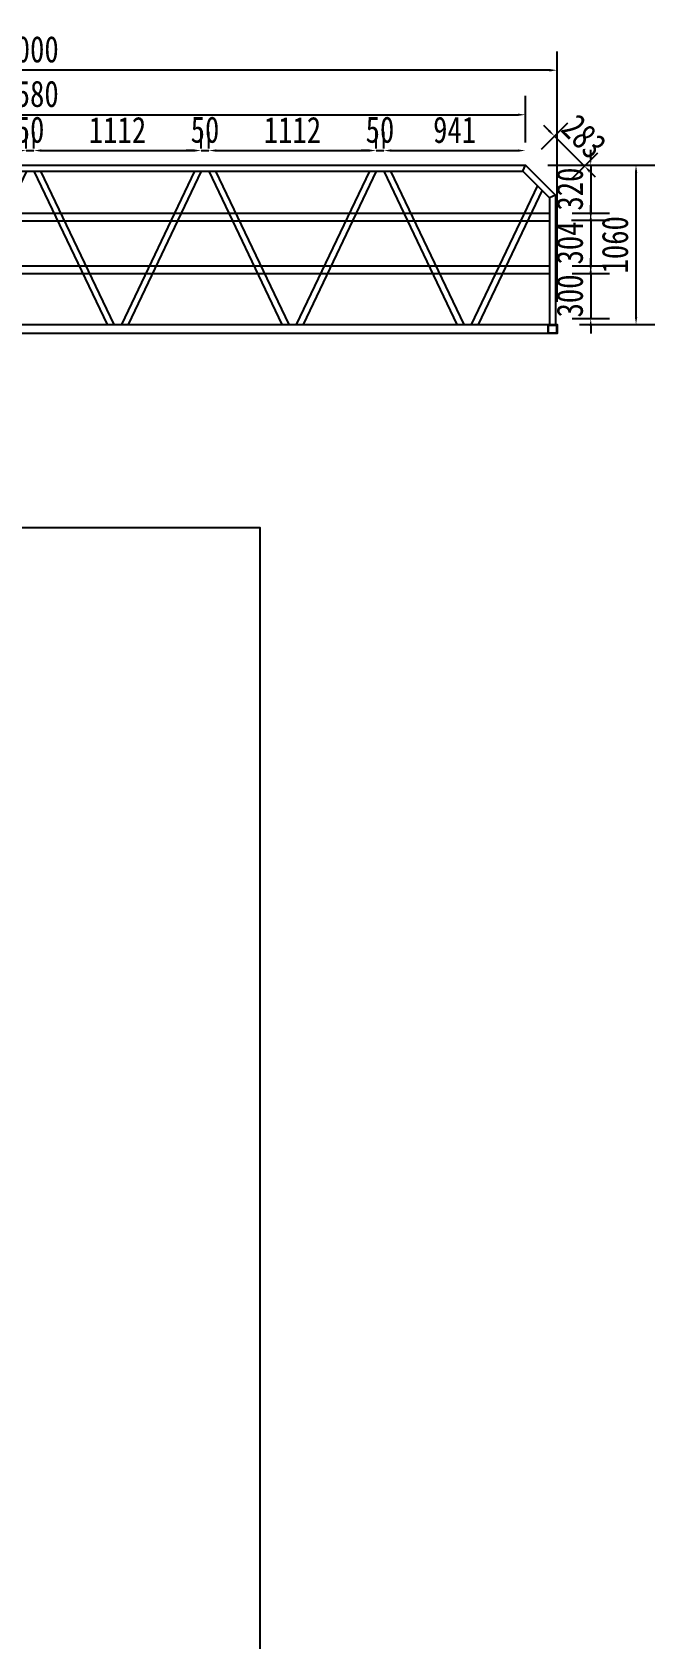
# Model space of a CAD drawing. Header units: millimetres. Extents: x -2018967 to 3675, y -751 to 1571936.
# Drawn here: x -1148428 to -1144292, y 1438874 to 1449550 of the extents above; entities that cross this region are included whole.
import ezdxf

# ---------------------------------------------------------------- set-up
doc = ezdxf.new("R2010")
doc.units = ezdxf.units.MM
doc.header["$LTSCALE"] = 1000
doc.layers.get('0').update_dxf_attribs({"linetype": 'CONTINUOUS'})
doc.layers.get('DEFPOINTS').update_dxf_attribs({"linetype": 'CONTINUOUS'})
doc.layers.add('DIM_LEAD', color=3, linetype='CONTINUOUS')
doc.styles.add('黑体', font='simhei.ttf', dxfattribs={"width": 0.8})
doc.dimstyles.new('W&&50', dxfattribs={"dimtxt": 175, "dimasz": 50, "dimexe": 125, "dimexo": 150, "dimgap": 50, "dimtad": 1, "dimdec": 0, "dimzin": 0, "dimdsep": 46, "dimtxsty": '黑体', "dimcen": 0.09, "dimclrd": 1, "dimclre": 1, "dimclrt": 7, "dimazin": 2, "dimtfac": 1, "dimtdec": 0, "dimtix": 1, "dimtmove": 2, "dimatfit": 3, "dimfxl": 100, "dimtolj": 1, "dimtzin": 0, "dimarcsym": 0})

# ---------------------------------------------------------------- blocks, each defined once
blk = doc.blocks.new('*D387')
at = {"color": 1, "lineweight": -2, "transparency": 16777216}
for p, q in [((-1145045, 1448773), (-1144871, 1448947)), ((-1144995, 1448894), (-1145030, 1448930)), ((-1144759, 1448659), (-1144959, 1448859)), ((-1144845, 1448573), (-1144671, 1448747)), ((-1144724, 1448624), (-1144689, 1448588))]:
    blk.add_line(p, q, dxfattribs=at)
at = {"color": 1, "transparency": 16777216}
for points in [[(-1144989, 1448900), (-1145001, 1448889), (-1144959, 1448859)], [(-1144718, 1448630), (-1144730, 1448618), (-1144759, 1448659)]]:
    blk.add_solid(points, dxfattribs=at)
at = {"layer": 'DEFPOINTS', "color": 0, "transparency": 16777216}
for p in [(-1144959, 1448859), (-1145152, 1448667), (-1144952, 1448467)]:
    blk.add_point(p, dxfattribs=at)
at = {"color": 7, "transparency": 16777216, "insert": (-1144762, 1448856), "char_height": 175, "attachment_point": 5, "rotation": 315, "style": '黑体'}
blk.add_mtext('\\A1;283', dxfattribs=at)
blk = doc.blocks.new('*D378')
at = {"color": 1, "lineweight": -2, "transparency": 16777216}
for p, q in [((-1151732, 1448817), (-1151732, 1449126)), ((-1145152, 1448817), (-1145152, 1449126)), ((-1151682, 1449001), (-1145202, 1449001))]:
    blk.add_line(p, q, dxfattribs=at)
at = {"color": 1, "transparency": 16777216}
for points in [[(-1151682, 1449009), (-1151682, 1448993), (-1151732, 1449001)], [(-1145202, 1449009), (-1145202, 1448993), (-1145152, 1449001)]]:
    blk.add_solid(points, dxfattribs=at)
at = {"layer": 'DEFPOINTS', "color": 0, "transparency": 16777216}
for p in [(-1145152, 1449001), (-1151732, 1448667), (-1145152, 1448667)]:
    blk.add_point(p, dxfattribs=at)
at = {"color": 7, "transparency": 16777216, "insert": (-1148442, 1449139), "char_height": 175, "attachment_point": 5, "style": '黑体'}
blk.add_mtext('\\A1;6580', dxfattribs=at)
blk = doc.blocks.new('*D381')
at = {"color": 1, "lineweight": -2, "transparency": 16777216}
for p, q in [((-1144718, 1448717), (-1144718, 1448767)), ((-1145002, 1448667), (-1144593, 1448667)), ((-1144718, 1448667), (-1144718, 1448347)), ((-1144842, 1448347), (-1144593, 1448347)), ((-1144718, 1448297), (-1144718, 1448247))]:
    blk.add_line(p, q, dxfattribs=at)
at = {"color": 1, "transparency": 16777216}
for points in [[(-1144726, 1448717), (-1144710, 1448717), (-1144718, 1448667)], [(-1144726, 1448297), (-1144710, 1448297), (-1144718, 1448347)]]:
    blk.add_solid(points, dxfattribs=at)
at = {"layer": 'DEFPOINTS', "color": 0, "transparency": 16777216}
for p in [(-1145152, 1448667), (-1144992, 1448347), (-1144718, 1448347)]:
    blk.add_point(p, dxfattribs=at)
at = {"color": 7, "transparency": 16777216, "insert": (-1144856, 1448507), "char_height": 175, "attachment_point": 5, "rotation": 90, "style": '黑体'}
blk.add_mtext('\\A1;320', dxfattribs=at)
blk = doc.blocks.new('*D382')
at = {"color": 1, "lineweight": -2, "transparency": 16777216}
for p, q in [((-1144718, 1448351), (-1144718, 1448401)), ((-1144846, 1448301), (-1144593, 1448301)), ((-1144718, 1448301), (-1144718, 1447997)), ((-1144842, 1447997), (-1144593, 1447997)), ((-1144718, 1447947), (-1144718, 1447897))]:
    blk.add_line(p, q, dxfattribs=at)
at = {"color": 1, "transparency": 16777216}
for points in [[(-1144726, 1448351), (-1144710, 1448351), (-1144718, 1448301)], [(-1144726, 1447947), (-1144710, 1447947), (-1144718, 1447997)]]:
    blk.add_solid(points, dxfattribs=at)
at = {"layer": 'DEFPOINTS', "color": 0, "transparency": 16777216}
for p in [(-1144996, 1448301), (-1144992, 1447997), (-1144718, 1447997)]:
    blk.add_point(p, dxfattribs=at)
at = {"color": 7, "transparency": 16777216, "insert": (-1144856, 1448149), "char_height": 175, "attachment_point": 5, "rotation": 90, "style": '黑体'}
blk.add_mtext('\\A1;304', dxfattribs=at)
blk = doc.blocks.new('*D383')
at = {"color": 1, "lineweight": -2, "transparency": 16777216}
for p, q in [((-1144718, 1447997), (-1144718, 1448047)), ((-1144842, 1447947), (-1144593, 1447947)), ((-1144718, 1447947), (-1144718, 1447647)), ((-1144842, 1447647), (-1144593, 1447647)), ((-1144718, 1447597), (-1144718, 1447547))]:
    blk.add_line(p, q, dxfattribs=at)
at = {"color": 1, "transparency": 16777216}
for points in [[(-1144726, 1447997), (-1144710, 1447997), (-1144718, 1447947)], [(-1144726, 1447597), (-1144710, 1447597), (-1144718, 1447647)]]:
    blk.add_solid(points, dxfattribs=at)
at = {"layer": 'DEFPOINTS', "color": 0, "transparency": 16777216}
for p in [(-1144992, 1447947), (-1144992, 1447647), (-1144718, 1447647)]:
    blk.add_point(p, dxfattribs=at)
at = {"color": 7, "transparency": 16777216, "insert": (-1144856, 1447797), "char_height": 175, "attachment_point": 5, "rotation": 90, "style": '黑体'}
blk.add_mtext('\\A1;300', dxfattribs=at)
blk = doc.blocks.new('*D384')
at = {"color": 1, "lineweight": -2, "transparency": 16777216}
for p, q in [((-1151942, 1447757), (-1151942, 1449422)), ((-1144942, 1447757), (-1144942, 1449422)), ((-1144992, 1449297), (-1151892, 1449297))]:
    blk.add_line(p, q, dxfattribs=at)
at = {"color": 1, "transparency": 16777216}
for points in [[(-1151892, 1449305), (-1151892, 1449288), (-1151942, 1449297)], [(-1144992, 1449305), (-1144992, 1449288), (-1144942, 1449297)]]:
    blk.add_solid(points, dxfattribs=at)
at = {"layer": 'DEFPOINTS', "color": 0, "transparency": 16777216}
for p in [(-1151942, 1449297), (-1151942, 1447607), (-1144942, 1447607)]:
    blk.add_point(p, dxfattribs=at)
at = {"color": 7, "transparency": 16777216, "insert": (-1148442, 1449435), "char_height": 175, "attachment_point": 5, "style": '黑体'}
blk.add_mtext('\\A1;7000', dxfattribs=at)
blk = doc.blocks.new('*D388')
at = {"color": 1, "lineweight": -2, "transparency": 16777216}
for p, q in [((-1144731, 1448667), (-1144292, 1448667)), ((-1144417, 1447657), (-1144417, 1448617)), ((-1144792, 1447607), (-1144292, 1447607))]:
    blk.add_line(p, q, dxfattribs=at)
at = {"color": 1, "transparency": 16777216}
for points in [[(-1144425, 1448617), (-1144409, 1448617), (-1144417, 1448667)], [(-1144425, 1447657), (-1144409, 1447657), (-1144417, 1447607)]]:
    blk.add_solid(points, dxfattribs=at)
at = {"layer": 'DEFPOINTS', "color": 0, "transparency": 16777216}
for p in [(-1144881, 1448667), (-1144417, 1448667), (-1144942, 1447607)]:
    blk.add_point(p, dxfattribs=at)
at = {"color": 7, "transparency": 16777216, "insert": (-1144556, 1448137), "char_height": 175, "attachment_point": 5, "rotation": 90, "style": '黑体'}
blk.add_mtext('\\A1;1060', dxfattribs=at)
blk = doc.blocks.new('*D393')
at = {"color": 1, "lineweight": -2, "transparency": 16777216}
for p, q in [((-1148467, 1448777), (-1148467, 1448888)), ((-1148417, 1448777), (-1148417, 1448888)), ((-1148517, 1448763), (-1148567, 1448763)), ((-1148467, 1448763), (-1148417, 1448763)), ((-1148367, 1448763), (-1148317, 1448763))]:
    blk.add_line(p, q, dxfattribs=at)
at = {"color": 1, "transparency": 16777216}
for points in [[(-1148517, 1448771), (-1148517, 1448755), (-1148467, 1448763)], [(-1148367, 1448771), (-1148367, 1448755), (-1148417, 1448763)]]:
    blk.add_solid(points, dxfattribs=at)
at = {"layer": 'DEFPOINTS', "color": 0, "transparency": 16777216}
for p in [(-1148417, 1448763), (-1148467, 1448627), (-1148417, 1448627)]:
    blk.add_point(p, dxfattribs=at)
at = {"color": 7, "transparency": 16777216, "insert": (-1148442, 1448901), "char_height": 175, "attachment_point": 5, "style": '黑体'}
blk.add_mtext('\\A1;50', dxfattribs=at)
blk = doc.blocks.new('*D394')
at = {"color": 1, "lineweight": -2, "transparency": 16777216}
for p, q in [((-1148417, 1448777), (-1148417, 1448888)), ((-1147305, 1448777), (-1147305, 1448888)), ((-1148367, 1448763), (-1147355, 1448763))]:
    blk.add_line(p, q, dxfattribs=at)
at = {"color": 1, "transparency": 16777216}
for points in [[(-1148367, 1448771), (-1148367, 1448755), (-1148417, 1448763)], [(-1147355, 1448771), (-1147355, 1448755), (-1147305, 1448763)]]:
    blk.add_solid(points, dxfattribs=at)
at = {"layer": 'DEFPOINTS', "color": 0, "transparency": 16777216}
for p in [(-1147305, 1448763), (-1148417, 1448627), (-1147305, 1448627)]:
    blk.add_point(p, dxfattribs=at)
at = {"color": 7, "transparency": 16777216, "insert": (-1147861, 1448900), "char_height": 175, "attachment_point": 5, "style": '黑体'}
blk.add_mtext('\\A1;1112', dxfattribs=at)
blk = doc.blocks.new('*D395')
at = {"color": 1, "lineweight": -2, "transparency": 16777216}
for p, q in [((-1147305, 1448777), (-1147305, 1448888)), ((-1147255, 1448777), (-1147255, 1448888)), ((-1147355, 1448763), (-1147405, 1448763)), ((-1147305, 1448763), (-1147255, 1448763)), ((-1147205, 1448763), (-1147155, 1448763))]:
    blk.add_line(p, q, dxfattribs=at)
at = {"color": 1, "transparency": 16777216}
for points in [[(-1147355, 1448771), (-1147355, 1448755), (-1147305, 1448763)], [(-1147205, 1448771), (-1147205, 1448755), (-1147255, 1448763)]]:
    blk.add_solid(points, dxfattribs=at)
at = {"layer": 'DEFPOINTS', "color": 0, "transparency": 16777216}
for p in [(-1147255, 1448763), (-1147305, 1448627), (-1147255, 1448627)]:
    blk.add_point(p, dxfattribs=at)
at = {"color": 7, "transparency": 16777216, "insert": (-1147280, 1448901), "char_height": 175, "attachment_point": 5, "style": '黑体'}
blk.add_mtext('\\A1;50', dxfattribs=at)
blk = doc.blocks.new('*D396')
at = {"color": 1, "lineweight": -2, "transparency": 16777216}
for p, q in [((-1147255, 1448777), (-1147255, 1448888)), ((-1146143, 1448777), (-1146143, 1448888)), ((-1147205, 1448763), (-1146193, 1448763))]:
    blk.add_line(p, q, dxfattribs=at)
at = {"color": 1, "transparency": 16777216}
for points in [[(-1147205, 1448771), (-1147205, 1448755), (-1147255, 1448763)], [(-1146193, 1448771), (-1146193, 1448755), (-1146143, 1448763)]]:
    blk.add_solid(points, dxfattribs=at)
at = {"layer": 'DEFPOINTS', "color": 0, "transparency": 16777216}
for p in [(-1146143, 1448763), (-1147255, 1448627), (-1146143, 1448627)]:
    blk.add_point(p, dxfattribs=at)
at = {"color": 7, "transparency": 16777216, "insert": (-1146699, 1448900), "char_height": 175, "attachment_point": 5, "style": '黑体'}
blk.add_mtext('\\A1;1112', dxfattribs=at)
blk = doc.blocks.new('*D397')
at = {"color": 1, "lineweight": -2, "transparency": 16777216}
for p, q in [((-1146143, 1448777), (-1146143, 1448888)), ((-1146093, 1448777), (-1146093, 1448888)), ((-1146193, 1448763), (-1146243, 1448763)), ((-1146143, 1448763), (-1146093, 1448763)), ((-1146043, 1448763), (-1145993, 1448763))]:
    blk.add_line(p, q, dxfattribs=at)
at = {"color": 1, "transparency": 16777216}
for points in [[(-1146193, 1448771), (-1146193, 1448755), (-1146143, 1448763)], [(-1146043, 1448771), (-1146043, 1448755), (-1146093, 1448763)]]:
    blk.add_solid(points, dxfattribs=at)
at = {"layer": 'DEFPOINTS', "color": 0, "transparency": 16777216}
for p in [(-1146093, 1448763), (-1146143, 1448627), (-1146093, 1448627)]:
    blk.add_point(p, dxfattribs=at)
at = {"color": 7, "transparency": 16777216, "insert": (-1146118, 1448901), "char_height": 175, "attachment_point": 5, "style": '黑体'}
blk.add_mtext('\\A1;50', dxfattribs=at)
blk = doc.blocks.new('*D398')
at = {"color": 1, "lineweight": -2, "transparency": 16777216}
for p, q in [((-1146093, 1448777), (-1146093, 1448888)), ((-1145152, 1448817), (-1145152, 1448888)), ((-1146043, 1448763), (-1145202, 1448763))]:
    blk.add_line(p, q, dxfattribs=at)
at = {"color": 1, "transparency": 16777216}
for points in [[(-1146043, 1448771), (-1146043, 1448755), (-1146093, 1448763)], [(-1145202, 1448771), (-1145202, 1448755), (-1145152, 1448763)]]:
    blk.add_solid(points, dxfattribs=at)
at = {"layer": 'DEFPOINTS', "color": 0, "transparency": 16777216}
for p in [(-1145152, 1448763), (-1146093, 1448627), (-1145152, 1448667)]:
    blk.add_point(p, dxfattribs=at)
at = {"color": 7, "transparency": 16777216, "insert": (-1145622, 1448900), "char_height": 175, "attachment_point": 5, "style": '黑体'}
blk.add_mtext('\\A1;941', dxfattribs=at)
blk = doc.blocks.new('7米引桥0')
at = {"color": 4}
for p, q in [((-3273, 330), (-3290, 370)), ((3273, 330), (3290, 370)), ((-3450, 153), (-3490, 170)), ((3490, 170), (3450, 153))]:
    blk.add_line(p, q, dxfattribs=at)
at = {"color": 0}
for p, q in [((-2394, 330), (-2880, -690)), ((-2349, 330), (-2835, -690)), ((-2299, 330), (-1813, -690)), ((-2254, 330), (-1768, -690)), ((-1232, 330), (-1718, -690)), ((-1187, 330), (-1673, -690)), ((-1137, 330), (-651, -690)), ((-1091, 328), (-606, -690)), ((-70, 330), (-556, -690)), ((-25, 330), (-511, -690)), ((25, 330), (511, -690)), ((70, 330), (556, -690)), ((1092, 330), (606, -690)), ((1137, 330), (651, -690)), ((1187, 330), (1673, -690)), ((1232, 330), (1718, -690)), ((2254, 330), (1768, -690)), ((2299, 330), (1813, -690)), ((2349, 330), (2835, -690)), ((2394, 330), (2880, -690)), ((-3370, 233), (-2930, -690)), ((3370, 233), (2930, -690)), ((-3400, 203), (-2975, -690)), ((3400, 203), (2975, -690)), ((-3450, 50), (3450, 50)), ((-3450, 0), (3450, 0)), ((-3450, -300), (3450, -300)), ((-3450, -350), (3450, -350))]:
    blk.add_line(p, q, dxfattribs=at)
for p, q in [((-3500, -750), (-3500, -690)), ((-3500, -750), (-3492, -821)), ((-3440, -750), (-3448, -821)), ((3500, -750), (3440, -750))]:
    blk.add_line(p, q)
at = {"color": 4}
for points in [[(-3490, -690), (-3490, 170), (-3290, 370)], [(-3450, -690), (-3450, 153), (-3273, 330)], [(-3290, 370), (3290, 370), (3490, 170), (3490, -690)], [(-3273, 330), (3273, 330), (3450, 153), (3450, -690)]]:
    blk.add_lwpolyline(points, dxfattribs=at)
for points in [[(-3500, -690), (-3440, -690), (-3440, -750), (-3500, -750)], [(-3497, -693), (-3443, -693), (-3443, -747), (-3497, -747)], [(3440, -690), (3500, -690), (3500, -750), (3440, -750)], [(3443, -693), (3497, -693), (3497, -747), (3443, -747)]]:
    blk.add_lwpolyline(points, close=True)
blk.add_circle((-3470, -810), 9)
blk.add_circle((-3470, -810), 9)
blk.add_circle((-3470, -810), 9)
blk.add_circle((-3470, -810), 9)
blk.add_arc((-3470, -810), 25, 206.1956, 333.8044)
at = {"layer": 'DIM_LEAD'}
blk.add_lwpolyline([(-3500, -690), (3500, -690), (3500, -750), (-3500, -750)], close=True, dxfattribs=at)

msp = doc.modelspace()

# ---------------------------------------------------------------- linework, layer by layer
at = {"color": 2}
msp.add_lwpolyline([(-1166477.2, 1446259.5), (-1146916.6, 1446259.5), (-1146916.6, 1428198.1), (-1166477.2, 1428198.1)], close=True, dxfattribs=at)

# ---------------------------------------------------------------- block references
msp.add_blockref('7米引桥0', (-1148441.6, 1448296.8))

# ---------------------------------------------------------------- dimensions: what is measured, and where the dimension line sits
for base, p1, p2, picture, middle in [((-1151941.6, 1449296.6), (-1144941.6, 1447606.8), (-1151941.6, 1447606.8), '*D384', (-1148441.6, 1449435.1)), ((-1148416.6, 1448762.9), (-1148466.6, 1448626.8), (-1148416.6, 1448626.8), '*D393', (-1148441.6, 1448901.4)), ((-1147304.5, 1448762.9), (-1148416.6, 1448626.8), (-1147304.5, 1448626.8), '*D394', (-1147860.6, 1448900.4)), ((-1147254.5, 1448762.9), (-1147304.5, 1448626.8), (-1147254.5, 1448626.8), '*D395', (-1147279.5, 1448901.4)), ((-1146142.5, 1448762.9), (-1147254.5, 1448626.8), (-1146142.5, 1448626.8), '*D396', (-1146698.5, 1448900.4)), ((-1146092.5, 1448762.9), (-1146142.5, 1448626.8), (-1146092.5, 1448626.8), '*D397', (-1146117.5, 1448901.4)), ((-1145151.6, 1448762.9), (-1146092.5, 1448626.8), (-1145151.6, 1448666.8), '*D398', (-1145622, 1448900.4))]:
    dim = msp.add_linear_dim(base=base, p1=p1, p2=p2, dimstyle='W&&50')
    dim.commit()
    dim.dimension.update_dxf_attribs({"geometry": picture, "text_midpoint": middle})
for p1, distance, picture, middle in [((-1151731.6, 1448666.8), 334.1, '*D378', (-1148441.6, 1449139.4)), ((-1144951.6, 1448466.8), -271.9, '*D387', (-1144762, 1448856.3))]:
    dim = msp.add_aligned_dim(p1=p1, p2=(-1145151.6, 1448666.8), distance=distance, dimstyle='W&&50')
    dim.commit()
    dim.dimension.update_dxf_attribs({"geometry": picture, "text_midpoint": middle})
for base, p1, p2, picture, middle in [((-1144717.9, 1448346.8), (-1145151.6, 1448666.8), (-1144991.6, 1448346.8), '*D381', (-1144856.4, 1448506.8)), ((-1144417.1, 1448666.8), (-1144941.6, 1447606.8), (-1144880.6, 1448666.8), '*D388', (-1144555.6, 1448136.8)), ((-1144717.9, 1447996.8), (-1144995.7, 1448300.8), (-1144991.6, 1447996.8), '*D382', (-1144856.4, 1448148.8)), ((-1144717.9, 1447646.8), (-1144991.6, 1447946.8), (-1144991.6, 1447646.8), '*D383', (-1144856.4, 1447796.8))]:
    dim = msp.add_linear_dim(base=base, p1=p1, p2=p2, angle=90, dimstyle='W&&50')
    dim.commit()
    dim.dimension.update_dxf_attribs({"geometry": picture, "text_midpoint": middle})

doc.saveas('drawing.dxf')
